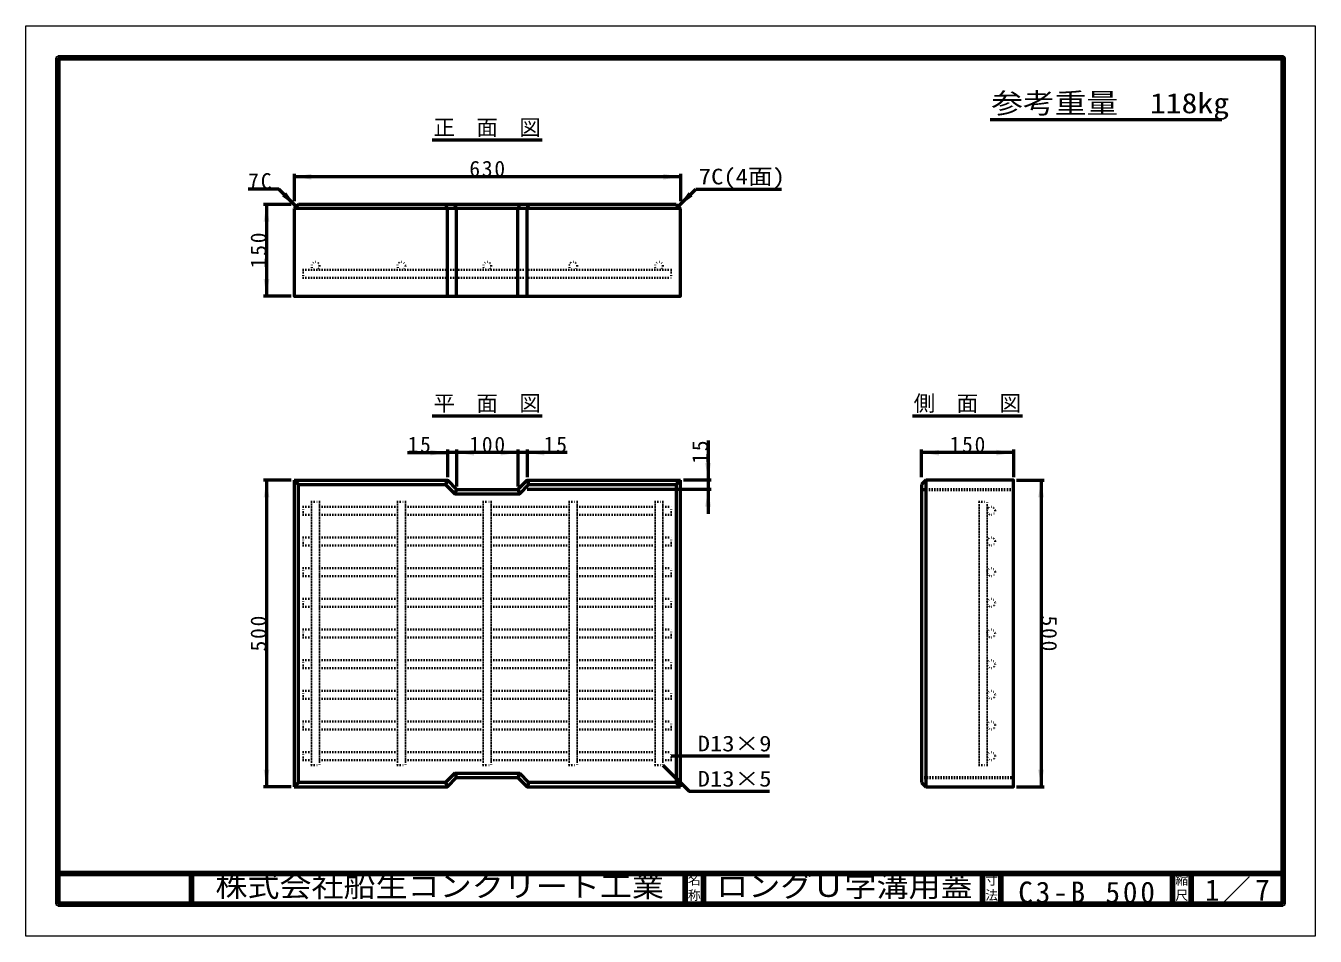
# Model space of a CAD drawing. Units: millimetres, scale not verified, with parts at other scales. Extents: x -2102 to 2102, y -1485 to 1485.
import ezdxf
from ezdxf.enums import TextEntityAlignment as Align

# ---------------------------------------------------------------- set-up
doc = ezdxf.new("R2010")
doc.units = ezdxf.units.MM
doc.header["$LTSCALE"] = 5
doc.linetypes.add('DOTTED', pattern=[1.75, 0.25, -1.5])
doc.layers.add('0-0_V-nasSTD', color=7, linetype='DOTTED', lineweight=35)
doc.layers.add('0-1_0', color=7, linetype='Continuous', lineweight=50)
doc.styles.add('ＭＳ ゴシック', font='')
doc.styles.get('ＭＳ ゴシック').set_extended_font_data('MS Gothic')

msp = doc.modelspace()

# ---------------------------------------------------------------- linework, layer by layer
at = {"layer": '0-0_V-nasSTD', "linetype": 'Continuous', "lineweight": 100}
for p, q in [((-1997.5, 1380), (-1997.5, -1380)), ((-1562.5, -1280), (-1562.5, -1380)), ((47.5, -1280), (47.5, -1380)), ((107.5, -1280), (107.5, -1380)), ((1017.5, -1280), (1017.5, -1380)), ((1077.5, -1280), (1077.5, -1380)), ((1637.5, -1280), (1637.5, -1380)), ((1697.5, -1280), (1697.5, -1380)), ((-1997.5, -1380), (1997.5, -1380))]:
    msp.add_line(p, q, dxfattribs=at)
at = {"layer": '0-0_V-nasSTD', "linetype": 'Continuous', "lineweight": 50}
for p, q in [((-1227.484, 1002.517), (-1227.484, 912.517)), ((32.516, 992.517), (-1227.484, 992.517)), ((32.516, 1002.517), (32.516, 912.517)), ((-1277.052, 952.086), (-1377.052, 952.086)), ((-1220.484, 895.517), (-1277.052, 952.086)), ((25.516, 895.517), (82.085, 952.086)), ((82.085, 952.086), (362.085, 952.086)), ((-1237.484, 902.517), (-1327.484, 902.517)), ((-1317.484, 902.517), (-1317.484, 602.517)), ((-1213.484, 902.517), (-1227.484, 888.517)), ((32.516, 888.517), (-1227.484, 888.517)), ((18.516, 902.517), (-1213.484, 902.517)), ((-727.484, 888.517), (-733.282, 902.517)), ((-727.484, 602.517), (-727.484, 888.517)), ((-697.484, 888.517), (-703.282, 902.517)), ((-697.484, 602.517), (-697.484, 888.517)), ((-497.484, 888.517), (-491.685, 902.517)), ((-497.484, 602.517), (-497.484, 888.517)), ((18.516, 902.517), (32.516, 888.517)), ((-1237.484, 602.517), (-1327.484, 602.517)), ((122.516, 132.517), (122.516, 2.517)), ((-857.484, 92.517), (-727.484, 92.517)), ((-727.484, 102.517), (-727.484, 12.517)), ((-697.484, 92.517), (-727.484, 92.517)), ((-697.484, 102.517), (-697.484, -17.483)), ((-497.484, 92.517), (-697.484, 92.517)), ((-497.484, 102.517), (-497.484, -17.483)), ((-467.484, 92.517), (-497.484, 92.517)), ((-467.484, 102.517), (-467.484, 12.517)), ((-337.484, 92.517), (-467.484, 92.517)), ((818.516, 12.517), (818.516, 102.517)), ((1118.516, 92.517), (818.516, 92.517)), ((1118.516, 102.517), (1118.516, 12.517)), ((-1237.484, 2.517), (-1327.484, 2.517)), ((-1317.484, 2.517), (-1317.484, -997.483)), ((-1227.484, 2.517), (-1227.484, -997.483)), ((-1227.484, 2.517), (-1213.484, -11.483)), ((-727.484, 2.517), (-733.282, -11.483)), ((-467.484, 2.517), (-461.685, -11.483)), ((18.516, -11.483), (32.516, 2.517)), ((32.516, -997.483), (32.516, 2.517)), ((132.516, 2.517), (42.516, 2.517)), ((832.516, 2.517), (818.516, -11.483)), ((832.516, 2.517), (832.516, -997.483)), ((1128.516, 2.517), (1218.516, 2.517)), ((1208.516, 2.517), (1208.516, -997.483)), ((-697.484, -27.483), (-703.282, -41.483)), ((-497.484, -27.483), (-491.685, -41.483)), ((132.516, -27.483), (-467.484, -27.483)), ((818.516, -11.483), (818.516, -983.483)), ((322.516, -897.483), (2.516, -897.483)), ((-703.282, -953.483), (-697.484, -967.483)), ((-703.282, -953.483), (-491.685, -953.483)), ((-491.685, -953.483), (-497.484, -967.483)), ((-1237.484, -997.483), (-1327.484, -997.483)), ((-1213.484, -983.483), (-1227.484, -997.483)), ((-733.282, -983.483), (-727.484, -997.483)), ((-461.685, -983.483), (-467.484, -997.483)), ((18.516, -983.483), (32.516, -997.483)), ((818.516, -983.483), (832.516, -997.483)), ((1128.516, -997.483), (1218.516, -997.483))]:
    msp.add_line(p, q, dxfattribs=at)
at = {"layer": '0-0_V-nasSTD'}
for p, q in [((-1197.484, 688.517), (2.516, 688.517)), ((-1197.484, 688.517), (-1197.484, 662.517)), ((2.516, 688.517), (2.516, 662.517)), ((-1197.484, 662.517), (2.516, 662.517)), ((-1170.484, -67.483), (-1170.484, -927.483)), ((-1170.484, -67.483), (-1144.484, -67.483)), ((-1144.484, -67.483), (-1144.484, -927.483)), ((-890.484, -67.483), (-890.484, -927.483)), ((-890.484, -67.483), (-864.484, -67.483)), ((-864.484, -67.483), (-864.484, -927.483)), ((-610.484, -67.483), (-610.484, -927.483)), ((-610.484, -67.483), (-584.484, -67.483)), ((-584.484, -67.483), (-584.484, -927.483)), ((-330.484, -67.483), (-330.484, -927.483)), ((-330.484, -67.483), (-304.484, -67.483)), ((-304.484, -67.483), (-304.484, -927.483)), ((-50.484, -67.483), (-50.484, -927.483)), ((-50.484, -67.483), (-24.484, -67.483)), ((-24.484, -67.483), (-24.484, -927.483)), ((1006.516, -927.483), (1006.516, -67.483)), ((1006.516, -67.483), (1032.516, -67.483)), ((1032.516, -927.483), (1032.516, -67.483)), ((-1197.484, -110.483), (-1197.484, -84.483)), ((-1197.484, -84.483), (-1170.484, -84.483)), ((-1197.484, -110.483), (-1170.484, -110.483)), ((-1144.484, -84.483), (-890.484, -84.483)), ((-1144.484, -110.483), (-890.484, -110.483)), ((-864.484, -84.483), (-610.484, -84.483)), ((-864.484, -110.483), (-610.484, -110.483)), ((-584.484, -84.483), (-330.484, -84.483)), ((-584.484, -110.483), (-330.484, -110.483)), ((-304.484, -84.483), (-50.484, -84.483)), ((-304.484, -110.483), (-50.484, -110.483)), ((-24.484, -84.483), (2.516, -84.483)), ((-24.484, -110.483), (2.516, -110.483)), ((2.516, -110.483), (2.516, -84.483)), ((-1197.484, -210.483), (-1197.484, -184.483)), ((-1197.484, -184.483), (-1170.484, -184.483)), ((-1144.484, -184.483), (-890.484, -184.483)), ((-864.484, -184.483), (-610.484, -184.483)), ((-584.484, -184.483), (-330.484, -184.483)), ((-304.484, -184.483), (-50.484, -184.483)), ((-24.484, -184.483), (2.516, -184.483)), ((2.516, -210.483), (2.516, -184.483)), ((-1197.484, -210.483), (-1170.484, -210.483)), ((-1144.484, -210.483), (-890.484, -210.483)), ((-864.484, -210.483), (-610.484, -210.483)), ((-584.484, -210.483), (-330.484, -210.483)), ((-304.484, -210.483), (-50.484, -210.483)), ((-24.484, -210.483), (2.516, -210.483)), ((-1197.484, -310.483), (-1197.484, -284.483)), ((-1197.484, -284.483), (-1170.484, -284.483)), ((-1144.484, -284.483), (-890.484, -284.483)), ((-864.484, -284.483), (-610.484, -284.483)), ((-584.484, -284.483), (-330.484, -284.483)), ((-304.484, -284.483), (-50.484, -284.483)), ((-24.484, -284.483), (2.516, -284.483)), ((2.516, -310.483), (2.516, -284.483)), ((-1197.484, -310.483), (-1170.484, -310.483)), ((-1144.484, -310.483), (-890.484, -310.483)), ((-864.484, -310.483), (-610.484, -310.483)), ((-584.484, -310.483), (-330.484, -310.483)), ((-304.484, -310.483), (-50.484, -310.483)), ((-24.484, -310.483), (2.516, -310.483)), ((-1197.484, -410.483), (-1197.484, -384.483)), ((-1197.484, -384.483), (-1170.484, -384.483)), ((-1197.484, -410.483), (-1170.484, -410.483)), ((-1144.484, -384.483), (-890.484, -384.483)), ((-1144.484, -410.483), (-890.484, -410.483)), ((-864.484, -384.483), (-610.484, -384.483)), ((-864.484, -410.483), (-610.484, -410.483)), ((-584.484, -384.483), (-330.484, -384.483)), ((-584.484, -410.483), (-330.484, -410.483)), ((-304.484, -384.483), (-50.484, -384.483)), ((-304.484, -410.483), (-50.484, -410.483)), ((-24.484, -384.483), (2.516, -384.483)), ((-24.484, -410.483), (2.516, -410.483)), ((2.516, -410.483), (2.516, -384.483)), ((-1197.484, -510.483), (-1197.484, -484.483)), ((-1197.484, -484.483), (-1170.484, -484.483)), ((-1144.484, -484.483), (-890.484, -484.483)), ((-864.484, -484.483), (-610.484, -484.483)), ((-584.484, -484.483), (-330.484, -484.483)), ((-304.484, -484.483), (-50.484, -484.483)), ((-24.484, -484.483), (2.516, -484.483)), ((2.516, -510.483), (2.516, -484.483)), ((-1197.484, -510.483), (-1170.484, -510.483)), ((-1144.484, -510.483), (-890.484, -510.483)), ((-864.484, -510.483), (-610.484, -510.483)), ((-584.484, -510.483), (-330.484, -510.483)), ((-304.484, -510.483), (-50.484, -510.483)), ((-24.484, -510.483), (2.516, -510.483)), ((-1197.484, -610.483), (-1197.484, -584.483)), ((-1197.484, -584.483), (-1170.484, -584.483)), ((-1144.484, -584.483), (-890.484, -584.483)), ((-864.484, -584.483), (-610.484, -584.483)), ((-584.484, -584.483), (-330.484, -584.483)), ((-304.484, -584.483), (-50.484, -584.483)), ((-24.484, -584.483), (2.516, -584.483)), ((2.516, -610.483), (2.516, -584.483)), ((-1197.484, -610.483), (-1170.484, -610.483)), ((-1144.484, -610.483), (-890.484, -610.483)), ((-864.484, -610.483), (-610.484, -610.483)), ((-584.484, -610.483), (-330.484, -610.483)), ((-304.484, -610.483), (-50.484, -610.483)), ((-24.484, -610.483), (2.516, -610.483)), ((-1197.484, -710.483), (-1197.484, -684.483)), ((-1197.484, -684.483), (-1170.484, -684.483)), ((-1197.484, -710.483), (-1170.484, -710.483)), ((-1144.484, -684.483), (-890.484, -684.483)), ((-1144.484, -710.483), (-890.484, -710.483)), ((-864.484, -684.483), (-610.484, -684.483)), ((-864.484, -710.483), (-610.484, -710.483)), ((-584.484, -684.483), (-330.484, -684.483)), ((-584.484, -710.483), (-330.484, -710.483)), ((-304.484, -684.483), (-50.484, -684.483)), ((-304.484, -710.483), (-50.484, -710.483)), ((-24.484, -684.483), (2.516, -684.483)), ((-24.484, -710.483), (2.516, -710.483)), ((2.516, -710.483), (2.516, -684.483)), ((-1197.484, -810.483), (-1197.484, -784.483)), ((-1197.484, -784.483), (-1170.484, -784.483)), ((-1144.484, -784.483), (-890.484, -784.483)), ((-864.484, -784.483), (-610.484, -784.483)), ((-584.484, -784.483), (-330.484, -784.483)), ((-304.484, -784.483), (-50.484, -784.483)), ((-24.484, -784.483), (2.516, -784.483)), ((2.516, -810.483), (2.516, -784.483)), ((-1197.484, -810.483), (-1170.484, -810.483)), ((-1144.484, -810.483), (-890.484, -810.483)), ((-864.484, -810.483), (-610.484, -810.483)), ((-584.484, -810.483), (-330.484, -810.483)), ((-304.484, -810.483), (-50.484, -810.483)), ((-24.484, -810.483), (2.516, -810.483)), ((-1197.484, -910.483), (-1197.484, -884.483)), ((-1197.484, -884.483), (-1170.484, -884.483)), ((-1197.484, -910.483), (-1170.484, -910.483)), ((-1144.484, -884.483), (-890.484, -884.483)), ((-1144.484, -910.483), (-890.484, -910.483)), ((-864.484, -884.483), (-610.484, -884.483)), ((-864.484, -910.483), (-610.484, -910.483)), ((-584.484, -884.483), (-330.484, -884.483)), ((-584.484, -910.483), (-330.484, -910.483)), ((-304.484, -884.483), (-50.484, -884.483)), ((-304.484, -910.483), (-50.484, -910.483)), ((-24.484, -884.483), (2.516, -884.483)), ((-24.484, -910.483), (2.516, -910.483)), ((2.516, -910.483), (2.516, -884.483)), ((-1170.484, -927.483), (-1144.484, -927.483)), ((-890.484, -927.483), (-864.484, -927.483)), ((-610.484, -927.483), (-584.484, -927.483)), ((-330.484, -927.483), (-304.484, -927.483)), ((-50.484, -927.483), (-24.484, -927.483)), ((1006.516, -927.483), (1032.516, -927.483))]:
    msp.add_line(p, q, dxfattribs=at)
at = {"layer": '0-0_V-nasSTD', "lineweight": 50}
for p, q in [((818.516, -27.483), (1118.516, -27.483)), ((1118.516, -967.483), (818.516, -967.483))]:
    msp.add_line(p, q, dxfattribs=at)
at = {"layer": '0-0_V-nasSTD', "linetype": 'Continuous', "lineweight": 18}
for points in [[(-2102.5, -1485), (-2102.5, 1485), (2102.5, 1485), (2102.5, -1485)], [(-2002.5, -1385), (-2002.5, 1385), (2002.5, 1385), (2002.5, -1385)]]:
    msp.add_lwpolyline(points, close=True, dxfattribs=at)
at = {"layer": '0-0_V-nasSTD', "linetype": 'Continuous', "lineweight": 100}
msp.add_lwpolyline([(1997.5, -1380), (1997.5, 1380), (-1997.5, 1380)], dxfattribs=at)
at = {"layer": '0-0_V-nasSTD', "linetype": 'Continuous', "lineweight": 50}
for points in [[(-1227.484, 888.517), (-1227.484, 602.517), (32.516, 602.517), (32.516, 888.517)], [(-467.484, 602.517), (-467.484, 888.517), (-461.685, 902.517)], [(-1227.484, 2.517), (-727.484, 2.517), (-697.484, -27.483), (-497.484, -27.483), (-467.484, 2.517), (32.516, 2.517)], [(122.516, 2.517), (122.516, -27.483), (122.516, -107.483)], [(832.516, -997.483), (1118.516, -997.483), (1118.516, 2.517), (832.516, 2.517)], [(-1213.484, -11.483), (-733.282, -11.483), (-703.282, -41.483), (-491.685, -41.483), (-461.685, -11.483), (18.516, -11.483), (18.516, -983.483), (-461.685, -983.483), (-491.685, -953.483)], [(-703.282, -953.483), (-733.282, -983.483), (-1213.484, -983.483), (-1213.484, -11.483)], [(-24.484, -927.483), (60.369, -1012.335), (322.516, -1012.335)], [(-1227.484, -997.483), (-727.484, -997.483), (-697.484, -967.483), (-497.484, -967.483), (-467.484, -997.483), (32.516, -997.483)]]:
    msp.add_lwpolyline(points, dxfattribs=at)
at = {"layer": '0-0_V-nasSTD'}
for centre in [(-1157.484, 701.517), (-877.484, 701.517), (-597.484, 701.517), (-317.484, 701.517), (-37.484, 701.517), (1045.516, -97.483), (1045.516, -197.483), (1045.516, -297.483), (1045.516, -397.483), (1045.516, -497.483), (1045.516, -597.483), (1045.516, -697.483), (1045.516, -797.483), (1045.516, -897.483)]:
    msp.add_circle(centre, 13, dxfattribs=at)
for points in [[(-1227.484, 992.517), (-1171.234, 983.142), (-1171.234, 1001.892)], [(-23.734, 983.142), (-23.734, 1001.892), (32.516, 992.517)], [(-1266.887, 928.663), (-1253.629, 941.921), (-1220.484, 895.517)], [(25.516, 895.517), (58.662, 941.921), (71.92, 928.663)], [(-1326.859, 846.267), (-1317.484, 902.517), (-1308.109, 846.267)], [(-1326.859, 658.767), (-1317.484, 602.517), (-1308.109, 658.767)], [(-783.734, 83.142), (-783.734, 101.892), (-727.484, 92.517)], [(-697.484, 92.517), (-641.234, 83.142), (-641.234, 101.892)], [(-553.734, 83.142), (-553.734, 101.892), (-497.484, 92.517)], [(-467.484, 92.517), (-411.234, 83.142), (-411.234, 101.892)], [(819.377, 92.374), (875.627, 82.999), (875.627, 101.749)], [(1062.266, 83.142), (1062.266, 101.892), (1118.516, 92.517)], [(113.141, 58.767), (122.516, 2.517), (131.891, 58.767)], [(-1326.859, -53.733), (-1317.484, 2.517), (-1308.109, -53.733)], [(1199.141, -53.733), (1208.516, 2.517), (1217.891, -53.733)], [(113.141, -83.733), (122.516, -27.483), (131.891, -83.733)], [(-1326.859, -941.233), (-1317.484, -997.483), (-1308.109, -941.233)], [(1199.141, -941.233), (1208.516, -997.483), (1217.891, -941.233)]]:
    msp.add_solid(points, dxfattribs=at)
at = {"layer": '0-1_0'}
for p, q in [((1042, 1179.753), (1797.5, 1179.753)), ((-776.984, 1112.517), (-417.984, 1112.517)), ((-776.984, 212.517), (-417.984, 212.517)), ((789.016, 212.517), (1148.016, 212.517))]:
    msp.add_line(p, q, dxfattribs=at)
at = {"layer": '0-1_0', "lineweight": 100}
msp.add_line((-1997.5, -1280), (1997.5, -1280), dxfattribs=at)

# ---------------------------------------------------------------- texts
at = {"layer": '0-0_V-nasSTD', "style": 'ＭＳ ゴシック'}
for s, height, width, p in [('参考重量\u3000118kg', 65.98, 1.15, (1046, 1179.753)), ('7C(4面)', 51.32, 1.15, (92.085, 952.086)), ('D13×9', 51.32, 1.15, (88.516, -897.483)), ('D13×5', 51.32, 1.15, (88.516, -1012.335)), ('株式会社船生コンクリート工業', 69.65, 1.1, (-1484.221, -1377.45)), ('ロングＵ字溝用蓋', 69.65, 1.1, (149.25, -1377.5))]:
    msp.add_text(s, height=height, dxfattribs=dict(at, width=width)).set_placement(p, align=Align.BOTTOM_LEFT)
for s, height, p in [('正\u3000面\u3000図', 51.32, (-772.984, 1112.517)), ('平\u3000面\u3000図', 51.32, (-772.984, 212.517)), ('側\u3000面\u3000図', 51.32, (793.016, 212.517)), ('名', 30.79, (56.482, -1326.001)), ('寸', 30.79, (1026.482, -1326.001)), ('縮', 30.79, (1646.482, -1326.001)), ('称', 30.79, (56.476, -1375.99)), ('法', 30.79, (1026.476, -1375.99)), ('尺', 30.79, (1646.476, -1375.99))]:
    msp.add_text(s, height=height, dxfattribs=at).set_placement(p, align=Align.BOTTOM_LEFT)
at = {"layer": '0-0_V-nasSTD', "attachment_point": 7, "style": 'ＭＳ ゴシック'}
for s, insert, char_height in [('\\T1.17;630', (-655.984, 992.517), 51.32), ('\\T1.17;7C', (-1377.052, 952.086), 51.32), ('\\T1.17;15', (-857.484, 92.517), 51.32), ('\\T1.17;100', (-655.984, 92.517), 51.32), ('\\T1.17;15', (-413.484, 92.517), 51.32), ('\\T1.17;150', (910.016, 92.517), 51.32), ('\\T1.15;1／7', (1743.021, -1377.418), 69.65), ('\\T1.2;C3-B\\~500', (1134.25, -1377.5), 69.65)]:
    msp.add_mtext(s, dxfattribs=dict(at, insert=insert, char_height=char_height))
at = {"layer": '0-0_V-nasSTD', "char_height": 51.32, "attachment_point": 7, "style": 'ＭＳ ゴシック'}
for s, insert, rotation in [('\\T1.17;150', (-1317.484, 694.017), 90), ('\\T1.17;15', (122.516, 56.517), 90), ('\\T1.17;500', (-1317.484, -555.983), 90), ('\\T1.17;500', (1208.516, -438.983), 270)]:
    msp.add_mtext(s, dxfattribs=dict(at, insert=insert, rotation=rotation))

doc.saveas('drawing.dxf')
